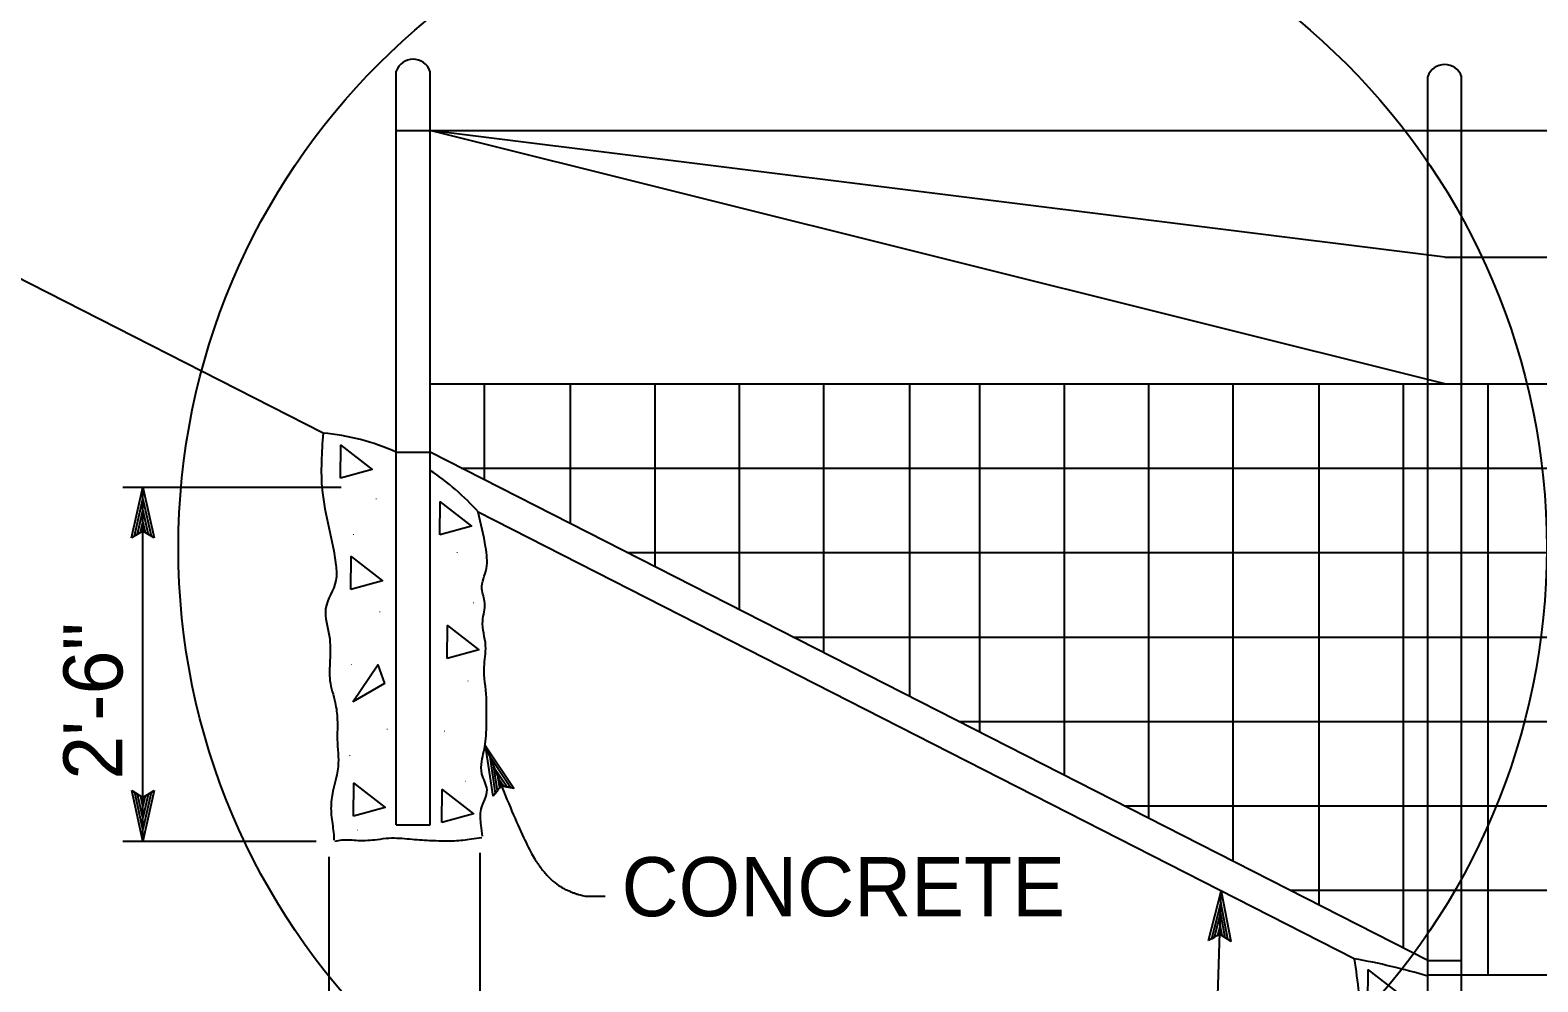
# Model space of a CAD drawing. Extents: x -894 to 866, y -472 to 714.
# Drawn here: x -746.7 to -568.1, y 455.2 to 567.9 of the extents above; entities that cross this region are included whole.
import ezdxf

# ---------------------------------------------------------------- set-up
doc = ezdxf.new("R2010")
doc.units = 0
for name, color, linetype in [('mc_FENCE', 7, 'Continuous'), ('mc_FENCE-anno', 7, 'Continuous'), ('pp_PRESENTATION', 7, 'Continuous'), ('rd_BASE-MATERIAL', 7, 'Continuous'), ('rd_PROFILE-OG', 7, 'Continuous')]:
    doc.layers.add(name, color=color, linetype=linetype)

msp = doc.modelspace()

# ---------------------------------------------------------------- linework, layer by layer
at = {"layer": 'mc_FENCE'}
for p, q in [((-703.35, 473.8), (-703.35, 563.06)), ((-699.35, 473.8), (-699.35, 563.06)), ((-581.13, 411.43), (-581.13, 562.43)), ((-577.13, 411.43), (-577.13, 562.43)), ((-703.35, 556.06), (-428.38, 556.06)), ((-579.13, 541.06), (-699.35, 556.06)), ((-579.13, 526.06), (-699.35, 556.06)), ((-579.13, 541.06), (-425.94, 541.06)), ((-699.35, 526.06), (-577.13, 526.06)), ((-692.9, 514.67), (-692.9, 526.06)), ((-682.69, 509.47), (-682.69, 526.06)), ((-672.69, 504.38), (-672.69, 526.06)), ((-662.69, 499.28), (-662.69, 526.06)), ((-652.69, 494.19), (-652.69, 526.06)), ((-649.85, 526.06), (-608.93, 526.06)), ((-649.85, 526.06), (-608.93, 526.06)), ((-649.85, 526.06), (-608.93, 526.06)), ((-649.85, 526.06), (-608.93, 526.06)), ((-642.49, 488.99), (-642.49, 526.06)), ((-634.19, 484.76), (-634.19, 526.06)), ((-624.19, 479.66), (-624.19, 526.06)), ((-614.19, 474.57), (-614.19, 526.06)), ((-604.19, 469.48), (-604.19, 526.06)), ((-593.99, 464.28), (-593.99, 526.06)), ((-583.99, 459.19), (-583.99, 526.06)), ((-579.13, 526.06), (-430.32, 526.06)), ((-573.99, 456.06), (-573.99, 526.06)), ((-703.35, 517.96), (-699.35, 517.96)), ((-581.13, 457.73), (-699.35, 517.96)), ((-695.64, 516.06), (-436.17, 516.06)), ((-676.01, 506.06), (-435.2, 506.06)), ((-656.38, 496.06), (-433.74, 496.06)), ((-636.75, 486.06), (-437.63, 486.06)), ((-617.12, 476.06), (-436.87, 476.06)), ((-703.35, 473.8), (-699.35, 473.8)), ((-597.49, 466.06), (-436.87, 466.06)), ((-581.13, 457.73), (-577.13, 457.73)), ((-581.13, 456.06), (-294.14, 456.06))]:
    msp.add_line(p, q, dxfattribs=at)
for centre, radius, start, end in [((-701.35, 562.38), 2.11, 18.8136, 161.1864), ((-579.13, 561.75), 2.11, 18.8136, 161.1864), ((-714.56, 492.47), 27.85, 66.2535, 84.7599), ((-714.56, 492.47), 27.85, 41.2487, 56.8836), ((-603.94, 379.54), 79.68, 73.3664, 79.8116)]:
    msp.add_arc(centre, radius, start, end, dxfattribs=at)
for points in [[(-712.02, 520.2), (-712.12, 513.43), (-710.5, 504.58), (-710.5, 502.75), (-711.72, 499.4), (-711.29, 496.22), (-711.2, 493.26), (-711.2, 490.89), (-710.59, 488.3), (-710.33, 486.25), (-710.33, 483.93), (-710.24, 480.7), (-711.02, 476.81), (-711.02, 474.71), (-710.76, 472.66), (-710.73, 472.01)], [(-693.12, 472.47), (-693.28, 473.72), (-693.28, 475.66), (-692.59, 477.98), (-693.2, 479.87), (-693.2, 481.32), (-692.76, 483.69), (-692.67, 486.55), (-692.67, 488.87), (-692.93, 492.48), (-692.76, 495.02), (-693.11, 497.98), (-692.85, 500.08), (-693.2, 501.76), (-692.67, 504.18), (-692.76, 506.72), (-693.63, 510.83)], [(-710.61, 471.88), (-709.78, 472.03), (-707.87, 471.98), (-705.6, 472.09), (-704.21, 472.25), (-701.76, 472.14), (-699.41, 471.98), (-696.45, 471.93), (-694.44, 472.14), (-693.22, 472.3)], [(-589.84, 457.96), (-589.01, 449.83), (-589.07, 445.81), (-589.32, 442.58), (-589.5, 437.04), (-589.07, 433.86), (-588.98, 430.89), (-588.98, 428.52), (-588.37, 425.93), (-588.11, 423.88), (-588.11, 421.57), (-588.02, 418.33), (-588.8, 414.45), (-588.8, 412.35), (-588.54, 410.3), (-588.52, 409.64)]]:
    msp.add_spline(points, degree=3, dxfattribs=at)
at = {"layer": 'mc_FENCE-anno'}
for p, q in [((-735.74, 513.8), (-709.87, 513.8)), ((-734.7, 507.8), (-733.36, 513.8)), ((-733.36, 471.87), (-733.36, 513.8)), ((-733.36, 513.8), (-733.36, 513.8)), ((-733.36, 513.8), (-732.03, 507.8)), ((-734.35, 508.01), (-733.36, 512.42)), ((-733.99, 508.25), (-733.36, 511.03)), ((-733.36, 512.4), (-732.39, 508.03)), ((-733.36, 511.03), (-732.74, 508.21)), ((-733.64, 508.42), (-733.37, 509.65)), ((-733.37, 509.65), (-733.1, 508.44)), ((-733.36, 508.6), (-734.7, 507.8)), ((-734.7, 507.8), (-734.7, 507.8)), ((-732.03, 507.8), (-733.36, 508.6)), ((-732.03, 507.8), (-732.03, 507.8)), ((-733.36, 471.87), (-734.69, 477.87)), ((-734.69, 477.87), (-734.69, 477.87)), ((-734.69, 477.87), (-733.36, 477.07)), ((-733.37, 473.26), (-734.33, 477.63)), ((-733.36, 474.63), (-733.99, 477.46)), ((-733.36, 476.01), (-733.63, 477.22)), ((-733.36, 477.07), (-732.02, 477.87)), ((-732.02, 477.87), (-733.36, 471.87)), ((-732.38, 477.65), (-733.36, 473.25)), ((-732.74, 477.42), (-733.36, 474.63)), ((-733.08, 477.24), (-733.36, 476.01)), ((-732.02, 477.87), (-732.02, 477.87)), ((-735.74, 471.87), (-712.85, 471.87)), ((-733.36, 471.87), (-733.36, 471.87)), ((-711.28, 422.81), (-711.28, 470.02)), ((-693.39, 422.81), (-693.39, 470.5)), ((-606.09, 450.86), (-605.6, 465.98))]:
    msp.add_line(p, q, dxfattribs=at)
for points in [[(-691.87, 477.2), (-692.78, 483.18), (-689.42, 478.16), (-689.82, 478.23), (-692.28, 481.91), (-691.62, 477.52), (-691.37, 477.85), (-691.8, 480.65), (-690.22, 478.3), (-690.62, 478.36), (-691.3, 479.38), (-691.12, 478.17), (-690.92, 478.42), (-689.42, 478.16), (-690.92, 478.42)], [(-607.11, 460.12), (-605.6, 465.98), (-604.48, 460.04), (-604.82, 460.26), (-605.64, 464.61), (-606.75, 460.32), (-606.4, 460.52), (-605.69, 463.26), (-605.17, 460.48), (-605.51, 460.7), (-605.73, 461.91), (-606.04, 460.71), (-605.77, 460.87), (-604.48, 460.04), (-605.77, 460.87)]]:
    msp.add_lwpolyline(points, close=True, dxfattribs=at)
msp.add_open_spline([(-692.78, 483.18), (-688.46, 472.11), (-685.22, 467.11), (-681.57, 465.35), (-679.54, 465.35), (-678.6, 465.35)], degree=2, dxfattribs=at)
at = {"layer": 'pp_PRESENTATION'}
msp.add_circle((-648.1, 506.62), 81.06, dxfattribs=at)
at = {"layer": 'rd_BASE-MATERIAL'}
for points in [[(-709.95, 514.86), (-709.92, 518.76), (-706.2, 515.88)], [(-698.17, 508.17), (-698.14, 512.07), (-694.42, 509.19)], [(-708.73, 501.7), (-708.7, 505.6), (-704.98, 502.72)], [(-697.31, 493.51), (-697.28, 497.41), (-693.56, 494.53)], [(-708.49, 488.4), (-705.52, 492.75), (-704.73, 490.57)], [(-708.41, 474.86), (-708.38, 478.76), (-704.66, 475.88)], [(-697.95, 474.1), (-697.92, 478), (-694.2, 475.12)], [(-588.22, 452.74), (-588.19, 456.64), (-584.47, 453.76)]]:
    msp.add_lwpolyline(points, close=True, dxfattribs=at)
at = {"layer": 'rd_PROFILE-OG'}
for p, q in [((-712.02, 520.2), (-760.73, 545.01)), ((-589.84, 457.96), (-693.63, 510.83))]:
    msp.add_line(p, q, dxfattribs=at)

# ---------------------------------------------------------------- texts
at = {"layer": 'mc_FENCE-anno'}
msp.add_text('2\'-6"', height=7, rotation=90, dxfattribs=at).set_placement((-735.79, 479.15))
msp.add_text('CONCRETE', height=7, dxfattribs=at).set_placement((-676.65, 462.99))
at = {"layer": 'rd_BASE-MATERIAL'}
for p in [(-705.87, 512.35), (-708.57, 508.14), (-696.28, 505.99), (-694.34, 500.06), (-705.44, 498.98), (-708.78, 492.73), (-694.99, 490.79), (-704.58, 485.07), (-697.79, 484.86), (-709, 481.95), (-695.31, 478.93), (-708.11, 473.13)]:
    msp.add_text('.', height=0.8, dxfattribs=at).set_placement(p)

doc.saveas('drawing.dxf')
